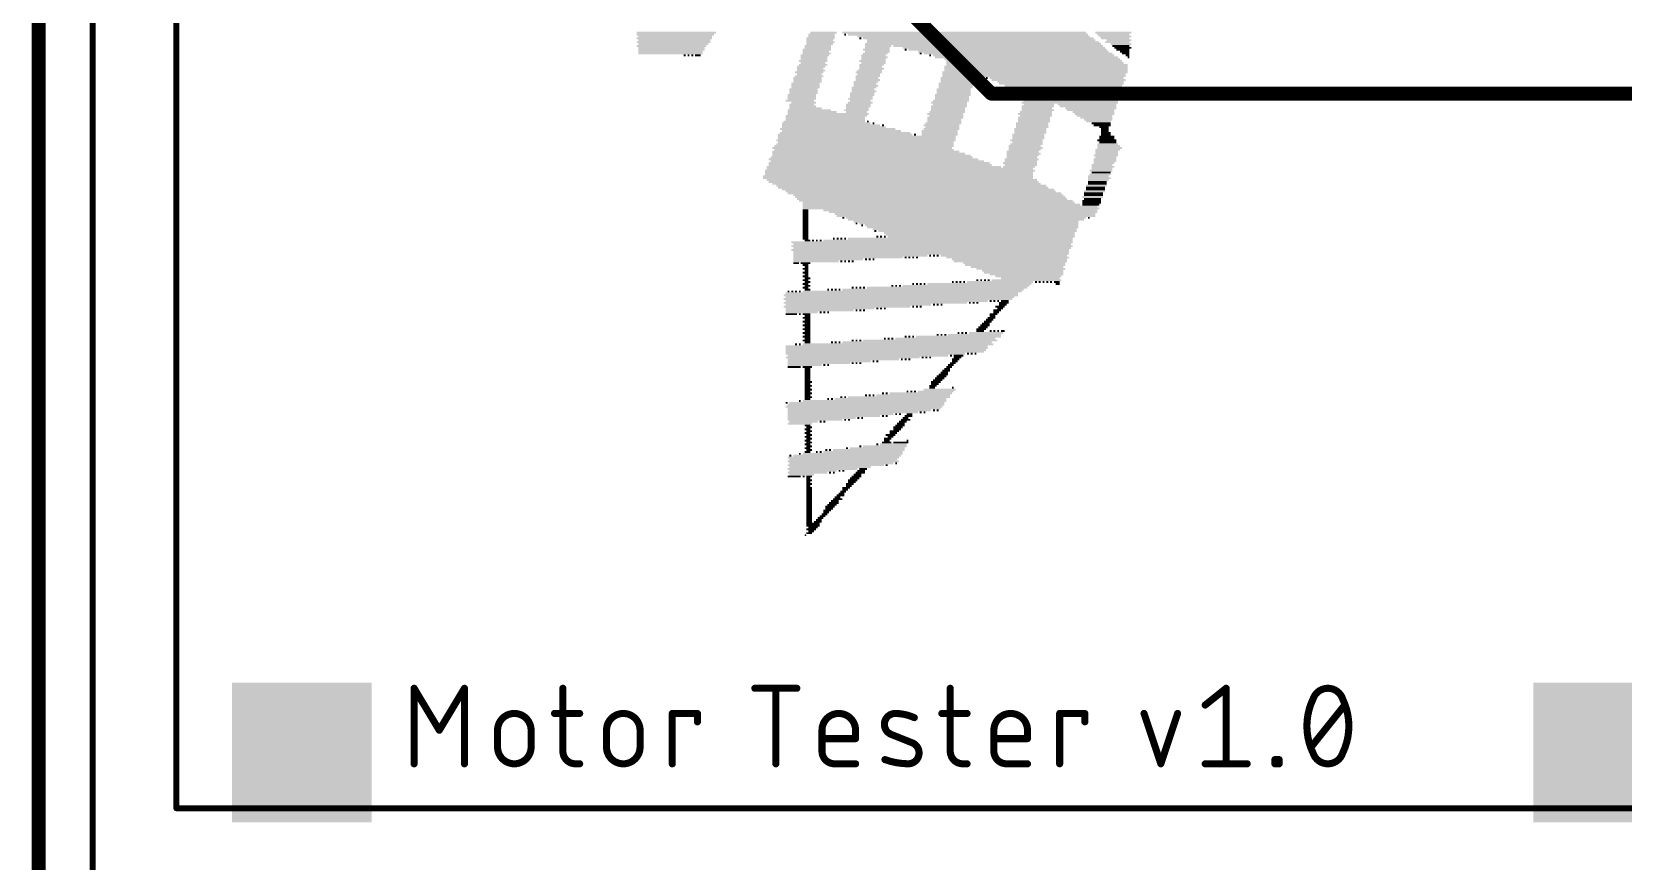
# Model space of a CAD drawing. Extents: x 38 to 139, y -3 to 81.
# Drawn here: x 37.85 to 72.1, y 30.48 to 48.33 of the extents above; entities that cross this region are included whole.
import ezdxf

# ---------------------------------------------------------------- set-up
doc = ezdxf.new("R2010")
doc.units = 0
for name, color, linetype in [('16', 132, 'CONTINUOUS'), ('20', 31, 'CONTINUOUS'), ('21', 253, 'CONTINUOUS'), ('22', 253, 'CONTINUOUS'), ('23', 53, 'CONTINUOUS'), ('25', 253, 'CONTINUOUS'), ('39', 12, 'CONTINUOUS')]:
    doc.layers.add(name, color=color, linetype=linetype)

# ---------------------------------------------------------------- blocks, each defined once
blk = doc.blocks.new('RECT')
blk.add_solid([(-0.5, -0.5), (0.5, -0.5), (-0.5, 0.5), (0.5, 0.5)])

msp = doc.modelspace()

# ---------------------------------------------------------------- linework, layer by layer
at = {"layer": '16', "const_width": 0.3}
for points in [[(38, 19.5), (38, 81)], [(58.5, 47), (53.12, 52.38)], [(75.5, 47), (58.5, 47)]]:
    msp.add_lwpolyline(points, dxfattribs=at)
at = {"layer": '16', "const_width": 0.15}
for points in [[(58.5, 47.075, 1), (58.5, 46.925)], [(58.447, 46.947, 1), (58.553, 47.053)]]:
    msp.add_lwpolyline(points, format="xyb", dxfattribs=at)
at = {"layer": '20'}
msp.add_line((37.973, 80.918), (37.973, 19.431), dxfattribs=at)
at = {"layer": '22', "const_width": 0.127}
for points in [[(39.16, 80.32), (39.16, 20.32)], [(40.96, 69.02), (40.96, 31.62)], [(40.96, 31.62), (135.36, 31.62)]]:
    msp.add_lwpolyline(points, dxfattribs=at)
at = {"layer": '22', "const_width": 0.0635}
for points in [[(40.9282, 31.62, 1), (40.9918, 31.62)], [(40.96, 31.6517, 1), (40.96, 31.5883)]]:
    msp.add_lwpolyline(points, format="xyb", dxfattribs=at)
at = {"layer": '23'}
msp.add_point((54.5, 37.5), dxfattribs=at)
at = {"layer": '25', "const_width": 0.1524}
for points in [[(46.0762, 32.5762), (46.0762, 34.2018)], [(46.0762, 34.2018), (46.6181, 33.2987)], [(46.6181, 33.2987), (47.1599, 34.2018)], [(47.1599, 34.2018), (47.1599, 32.5762)], [(49.2777, 34.2018), (49.2777, 32.8471)], [(53.409, 34.2018), (54.3121, 34.2018)], [(53.8605, 32.5762), (53.8605, 34.2018)], [(57.6143, 34.2018), (57.6143, 32.8471)], [(63.1003, 33.8406), (63.5519, 34.2018)], [(63.5519, 34.2018), (63.5519, 32.5762)], [(65.379, 32.9374), (66.1015, 33.8406)], [(49.097, 33.6599), (49.6389, 33.6599)], [(51.632, 32.5762), (51.632, 33.6599)], [(51.632, 33.6599), (52.1739, 33.6599)], [(52.1739, 33.6599), (52.1739, 33.4793)], [(57.4337, 33.6599), (57.9755, 33.6599)], [(59.9687, 32.5762), (59.9687, 33.6599)], [(59.9687, 33.6599), (60.5105, 33.6599)], [(60.5105, 33.6599), (60.5105, 33.4793)], [(61.7838, 33.6599), (62.1451, 32.5762)], [(62.1451, 32.5762), (62.5063, 33.6599)], [(47.8721, 32.9374), (47.8721, 33.2987)], [(48.5945, 33.2987), (48.5945, 32.9374)], [(50.2167, 32.9374), (50.2167, 33.2987)], [(50.9392, 33.2987), (50.9392, 32.9374)], [(54.854, 32.8471), (54.854, 33.2987)], [(55.5765, 33.2987), (55.5765, 33.1181)], [(56.7957, 33.0278), (56.3442, 33.2084)], [(58.5534, 32.8471), (58.5534, 33.2987)], [(59.2759, 33.2987), (59.2759, 33.1181)], [(55.5765, 33.1181), (54.854, 33.1181)], [(59.2759, 33.1181), (58.5534, 33.1181)], [(49.5486, 32.5762), (49.6389, 32.5762)], [(55.5765, 32.5762), (55.1249, 32.5762)], [(57.8852, 32.5762), (57.9755, 32.5762)], [(59.2759, 32.5762), (58.8243, 32.5762)], [(63.1003, 32.5762), (64.0034, 32.5762)], [(64.6009, 32.5762), (64.6009, 32.6665)], [(64.6009, 32.6665), (64.6912, 32.6665)], [(64.6912, 32.5762), (64.6009, 32.5762)], [(64.6912, 32.6665), (64.6912, 32.5762)]]:
    msp.add_lwpolyline(points, dxfattribs=at)
at = {"layer": '25'}
for points, const_width in [([(46.1143, 34.2018, 1), (46.0381, 34.2018)], 0.0762), ([(46.1089, 34.2214, 1), (46.0435, 34.1822)], 0.0762), ([(47.198, 34.2018, 1), (47.1218, 34.2018)], 0.0762), ([(47.1926, 34.1822, 1), (47.1273, 34.2214)], 0.0762), ([(49.3158, 34.2018, 1), (49.2396, 34.2018)], 0.0762), ([(53.409, 34.2399, 1), (53.409, 34.1637)], 0.0762), ([(53.8986, 34.2018, 1), (53.8224, 34.2018)], 0.0762), ([(54.3121, 34.1637, 1), (54.3121, 34.2399)], 0.0762), ([(57.6524, 34.2018, 1), (57.5762, 34.2018)], 0.0762), ([(63.59, 34.2018, 1), (63.5138, 34.2018)], 0.0762), ([(63.5757, 34.172, 1), (63.5281, 34.2316)], 0.0762), ([(65.7402, 34.2018, 0.3205), (65.4242, 33.976)], 0.1524), ([(66.0563, 33.976, 0.3205), (65.7402, 34.2018)], 0.1524), ([(65.7402, 34.2399, 1), (65.7402, 34.1637)], 0.0762), ([(65.7402, 34.1637, 1), (65.7402, 34.2399)], 0.0762), ([(63.0765, 33.8703, 1), (63.1241, 33.8108)], 0.0762), ([(65.4242, 33.976, 0.1139), (65.2887, 33.389)], 0.1524), ([(65.3881, 33.9884, 1), (65.4602, 33.9637)], 0.0762), ([(65.4584, 33.9593, 1), (65.3899, 33.9927)], 0.0762), ([(66.1918, 33.389, 0.1139), (66.0563, 33.976)], 0.1524), ([(66.0906, 33.9927, 1), (66.0221, 33.9593)], 0.0762), ([(66.0203, 33.9637, 1), (66.0924, 33.9884)], 0.0762), ([(66.1312, 33.8168, 1), (66.0717, 33.8644)], 0.0762), ([(48.5945, 33.2987, 1), (47.8721, 33.2987)], 0.1524), ([(49.097, 33.698, 1), (49.097, 33.6218)], 0.0762), ([(49.6389, 33.6218, 1), (49.6389, 33.698)], 0.0762), ([(50.9392, 33.2987, 1), (50.2167, 33.2987)], 0.1524), ([(51.6701, 33.6599, 1), (51.5939, 33.6599)], 0.0762), ([(51.632, 33.698, 1), (51.632, 33.6218)], 0.0762), ([(52.212, 33.6599, 1), (52.1358, 33.6599)], 0.0762), ([(52.1739, 33.6218, 1), (52.1739, 33.698)], 0.0762), ([(55.5765, 33.2987, 1), (54.854, 33.2987)], 0.1524), ([(56.4345, 33.6599, 0.8318), (56.3442, 33.2084)], 0.1524), ([(56.435, 33.698, 1), (56.4339, 33.6218)], 0.0762), ([(56.8409, 33.5696, 0.1025), (56.4345, 33.6599)], 0.1524), ([(56.4339, 33.6218, 1), (56.435, 33.698)], 0.0762), ([(56.8252, 33.5349, 1), (56.8565, 33.6044)], 0.0762), ([(57.4337, 33.698, 1), (57.4337, 33.6218)], 0.0762), ([(57.9755, 33.6218, 1), (57.9755, 33.698)], 0.0762), ([(59.2759, 33.2987, 1), (58.5534, 33.2987)], 0.1524), ([(60.0068, 33.6599, 1), (59.9306, 33.6599)], 0.0762), ([(59.9687, 33.698, 1), (59.9687, 33.6218)], 0.0762), ([(60.5486, 33.6599, 1), (60.4724, 33.6599)], 0.0762), ([(60.5105, 33.6218, 1), (60.5105, 33.698)], 0.0762), ([(61.82, 33.672, 1), (61.7477, 33.6479)], 0.0762), ([(62.5425, 33.6479, 1), (62.4702, 33.672)], 0.0762), ([(46.5854, 33.3183, 1), (46.6507, 33.2791)], 0.0762), ([(46.5854, 33.2791, 1), (46.6507, 33.3183)], 0.0762), ([(47.9102, 33.2987, 1), (47.834, 33.2987)], 0.0762), ([(47.834, 33.2987, 1), (47.9102, 33.2987)], 0.0762), ([(48.6326, 33.2987, 1), (48.5564, 33.2987)], 0.0762), ([(48.5564, 33.2987, 1), (48.6326, 33.2987)], 0.0762), ([(50.2548, 33.2987, 1), (50.1786, 33.2987)], 0.0762), ([(50.1786, 33.2987, 1), (50.2548, 33.2987)], 0.0762), ([(50.9773, 33.2987, 1), (50.9011, 33.2987)], 0.0762), ([(50.9011, 33.2987, 1), (50.9773, 33.2987)], 0.0762), ([(52.1358, 33.4793, 1), (52.212, 33.4793)], 0.0762), ([(54.8921, 33.2987, 1), (54.8159, 33.2987)], 0.0762), ([(54.8159, 33.2987, 1), (54.8921, 33.2987)], 0.0762), ([(55.6146, 33.2987, 1), (55.5384, 33.2987)], 0.0762), ([(55.5384, 33.2987, 1), (55.6146, 33.2987)], 0.0762), ([(56.3583, 33.2437, 1), (56.33, 33.173)], 0.0762), ([(56.33, 33.173, 1), (56.3583, 33.2438)], 0.0762), ([(58.5915, 33.2987, 1), (58.5153, 33.2987)], 0.0762), ([(58.5153, 33.2987, 1), (58.5915, 33.2987)], 0.0762), ([(59.314, 33.2987, 1), (59.2378, 33.2987)], 0.0762), ([(59.2378, 33.2987, 1), (59.314, 33.2987)], 0.0762), ([(60.4724, 33.4793, 1), (60.5486, 33.4793)], 0.0762), ([(65.2887, 33.389, 0.1139), (65.4242, 32.802)], 0.1524), ([(65.3268, 33.389, 1), (65.2506, 33.389)], 0.0762), ([(65.2506, 33.389, 1), (65.3268, 33.389)], 0.0762), ([(66.0563, 32.802, 0.1139), (66.1918, 33.389)], 0.1524), ([(66.2299, 33.389, 1), (66.1537, 33.389)], 0.0762), ([(66.1537, 33.389, 1), (66.2299, 33.389)], 0.0762), ([(47.8721, 32.9374, 1), (48.5945, 32.9374)], 0.1524), ([(47.9102, 32.9374, 1), (47.834, 32.9374)], 0.0762), ([(47.834, 32.9374, 1), (47.9102, 32.9374)], 0.0762), ([(48.6326, 32.9374, 1), (48.5564, 32.9374)], 0.0762), ([(48.5564, 32.9374, 1), (48.6326, 32.9374)], 0.0762), ([(49.2777, 32.8471, 0.4142), (49.5486, 32.5762)], 0.1524), ([(49.3158, 32.8471, 1), (49.2396, 32.8471)], 0.0762), ([(49.2396, 32.8471, 1), (49.3158, 32.8471)], 0.0762), ([(50.2167, 32.9374, 1), (50.9392, 32.9374)], 0.1524), ([(50.2548, 32.9374, 1), (50.1786, 32.9374)], 0.0762), ([(50.1786, 32.9374, 1), (50.2548, 32.9374)], 0.0762), ([(50.9773, 32.9374, 1), (50.9011, 32.9374)], 0.0762), ([(50.9011, 32.9374, 1), (50.9773, 32.9374)], 0.0762), ([(54.854, 33.1562, 1), (54.854, 33.08)], 0.0762), ([(54.854, 32.8471, 0.4142), (55.1249, 32.5762)], 0.1524), ([(54.8921, 32.8471, 1), (54.8159, 32.8471)], 0.0762), ([(54.8159, 32.8471, 1), (54.8921, 32.8471)], 0.0762), ([(55.5384, 33.1181, 1), (55.6146, 33.1181)], 0.0762), ([(55.5765, 33.08, 1), (55.5765, 33.1562)], 0.0762), ([(56.7054, 32.5762, 0.8318), (56.7957, 33.0278)], 0.1524), ([(56.8099, 33.0631, 1), (56.7816, 32.9924)], 0.0762), ([(56.7816, 32.9924, 1), (56.8099, 33.0631)], 0.0762), ([(57.6143, 32.8471, 0.4142), (57.8852, 32.5762)], 0.1524), ([(57.6524, 32.8471, 1), (57.5762, 32.8471)], 0.0762), ([(57.5762, 32.8471, 1), (57.6524, 32.8471)], 0.0762), ([(58.5534, 33.1562, 1), (58.5534, 33.08)], 0.0762), ([(58.5534, 32.8471, 0.4142), (58.8243, 32.5762)], 0.1524), ([(58.5915, 32.8471, 1), (58.5153, 32.8471)], 0.0762), ([(58.5153, 32.8471, 1), (58.5915, 32.8471)], 0.0762), ([(59.2378, 33.1181, 1), (59.314, 33.1181)], 0.0762), ([(59.2759, 33.08, 1), (59.2759, 33.1562)], 0.0762), ([(65.3493, 32.9612, 1), (65.4088, 32.9136)], 0.0762), ([(65.4602, 32.8143, 1), (65.3881, 32.7896)], 0.0762), ([(65.4242, 32.802, 0.3205), (65.7402, 32.5762)], 0.1524), ([(65.7402, 32.5762, 0.3205), (66.0563, 32.802)], 0.1524), ([(66.0924, 32.7896, 1), (66.0203, 32.8143)], 0.0762), ([(46.0381, 32.5762, 1), (46.1143, 32.5762)], 0.0762), ([(47.1218, 32.5762, 1), (47.198, 32.5762)], 0.0762), ([(49.5486, 32.6143, 1), (49.5486, 32.5381)], 0.0762), ([(49.5486, 32.5381, 1), (49.5486, 32.6143)], 0.0762), ([(49.6389, 32.5381, 1), (49.6389, 32.6143)], 0.0762), ([(51.5939, 32.5762, 1), (51.6701, 32.5762)], 0.0762), ([(53.8224, 32.5762, 1), (53.8986, 32.5762)], 0.0762), ([(55.1249, 32.6143, 1), (55.1249, 32.5381)], 0.0762), ([(55.1249, 32.5381, 1), (55.1249, 32.6143)], 0.0762), ([(55.5765, 32.5381, 1), (55.5765, 32.6143)], 0.0762), ([(56.2216, 32.7024, 1), (56.1958, 32.6307)], 0.0762), ([(56.2087, 32.6665, 0.083), (56.7054, 32.5762)], 0.1524), ([(56.706, 32.6143, 1), (56.7049, 32.5381)], 0.0762), ([(56.7049, 32.5381, 1), (56.706, 32.6143)], 0.0762), ([(57.8852, 32.6143, 1), (57.8852, 32.5381)], 0.0762), ([(57.8852, 32.5381, 1), (57.8852, 32.6143)], 0.0762), ([(57.9755, 32.5381, 1), (57.9755, 32.6143)], 0.0762), ([(58.8243, 32.6143, 1), (58.8243, 32.5381)], 0.0762), ([(58.8243, 32.5381, 1), (58.8243, 32.6143)], 0.0762), ([(59.2759, 32.5381, 1), (59.2759, 32.6143)], 0.0762), ([(59.9306, 32.5762, 1), (60.0068, 32.5762)], 0.0762), ([(62.1089, 32.5882, 1), (62.1812, 32.5642)], 0.0762), ([(62.1089, 32.5642, 1), (62.1812, 32.5882)], 0.0762), ([(63.1003, 32.6143, 1), (63.1003, 32.5381)], 0.0762), ([(63.5138, 32.5762, 1), (63.59, 32.5762)], 0.0762), ([(64.0034, 32.5381, 1), (64.0034, 32.6143)], 0.0762), ([(64.639, 32.6665, 1), (64.5628, 32.6665)], 0.0762), ([(64.6009, 32.7046, 1), (64.6009, 32.6284)], 0.0762), ([(64.6009, 32.6143, 1), (64.6009, 32.5381)], 0.0762), ([(64.5628, 32.5762, 1), (64.639, 32.5762)], 0.0762), ([(64.7293, 32.6665, 1), (64.6531, 32.6665)], 0.0762), ([(64.6531, 32.5762, 1), (64.7293, 32.5762)], 0.0762), ([(64.6912, 32.6284, 1), (64.6912, 32.7046)], 0.0762), ([(64.6912, 32.5381, 1), (64.6912, 32.6143)], 0.0762), ([(65.3899, 32.7853, 1), (65.4584, 32.8187)], 0.0762), ([(65.7402, 32.6143, 1), (65.7402, 32.5381)], 0.0762), ([(65.7402, 32.5381, 1), (65.7402, 32.6143)], 0.0762), ([(66.0221, 32.8187, 1), (66.0906, 32.7853)], 0.0762)]:
    msp.add_lwpolyline(points, format="xyb", dxfattribs=dict(at, const_width=const_width))

# ---------------------------------------------------------------- block references
at = {"layer": '21', "yscale": 0.0406}
for p, xscale in [((51.7162, 48.3102), 1.7069), ((51.6958, 48.2696), 1.6662), ((54.8454, 48.2696), 0.569), ((54.8861, 48.3102), 0.569), ((57.9138, 48.3102), 5.2426), ((55.3534, 48.2696), 0.0406), ((57.995, 48.2696), 5.1613), ((61.1243, 48.3102), 0.7722), ((61.1243, 48.2696), 0.6909), ((51.6755, 48.1883), 1.6256), ((51.6552, 48.107), 1.585), ((51.6146, 48.0258), 1.5037), ((51.6958, 48.229), 1.585), ((51.6755, 48.1477), 1.5443), ((51.6552, 48.0664), 1.5037), ((51.6146, 47.9851), 1.4224), ((51.6146, 47.9445), 1.4224), ((54.7438, 47.9445), 0.6096), ((54.7642, 48.0258), 0.569), ((54.7642, 47.9851), 0.569), ((54.8251, 48.1883), 0.6096), ((54.8048, 48.1477), 0.569), ((54.8251, 48.107), 0.6096), ((54.8048, 48.0664), 0.569), ((54.8454, 48.229), 0.569), ((58.117, 48.229), 4.9987), ((55.6786, 48.1883), 0.0406), ((56.024, 47.9445), 0.569), ((58.2186, 48.1883), 4.9581), ((56.0646, 48.0258), 0.569), ((56.0443, 47.9851), 0.5283), ((58.3202, 48.0664), 5.08), ((58.2795, 48.1477), 4.9174), ((58.3202, 48.107), 4.9987), ((58.6453, 48.0258), 4.511), ((58.7672, 47.9851), 4.3485), ((56.6539, 47.9445), 0.0406), ((58.8485, 47.9445), 4.2672), ((61.165, 48.229), 0.6909), ((61.165, 48.1883), 0.6096), ((61.2056, 48.107), 0.5283), ((61.2462, 48.1477), 0.5283), ((61.2869, 48.0664), 0.447), ((61.2869, 48.0258), 0.3658), ((61.3275, 47.9851), 0.3658), ((61.3275, 47.9445), 0.2845), ((51.5942, 47.9038), 1.3818), ((51.5942, 47.8632), 1.3818), ((51.899, 47.8226), 0.0406), ((51.9803, 47.8226), 0.0406), ((52.0616, 47.8226), 0.0406), ((52.1835, 47.8226), 0.1219), ((54.6626, 47.7006), 0.6096), ((54.6626, 47.6194), 0.6096), ((54.7032, 47.8226), 0.6096), ((54.6829, 47.7819), 0.569), ((54.6829, 47.7413), 0.569), ((54.6626, 47.66), 0.5283), ((54.7235, 47.9038), 0.569), ((54.7438, 47.8632), 0.6096), ((55.9427, 47.7006), 0.569), ((55.9224, 47.6194), 0.5283), ((55.963, 47.8226), 0.5283), ((55.9834, 47.7819), 0.569), ((55.963, 47.7413), 0.5283), ((55.963, 47.66), 0.5283), ((56.0037, 47.8632), 0.5283), ((56.0443, 47.9038), 0.5283), ((58.9704, 47.9038), 4.1046), ((56.979, 47.8632), 0.0406), ((59.072, 47.8632), 4.064), ((57.1822, 47.8226), 0.0406), ((59.1939, 47.8226), 3.9014), ((59.2549, 47.7819), 3.9421), ((59.3768, 47.7413), 3.7795), ((59.4174, 47.7006), 3.7795), ((59.4378, 47.66), 3.8202), ((59.4784, 47.6194), 3.9014), ((61.3682, 47.9038), 0.2032), ((61.3885, 47.8632), 0.1626), ((61.4291, 47.8226), 0.0813), ((61.4494, 47.7819), 0.0406), ((54.5406, 47.3349), 0.6096), ((54.5406, 47.2942), 0.6096), ((54.5406, 47.2536), 0.6096), ((54.5813, 47.4568), 0.6096), ((54.5813, 47.3755), 0.6096), ((54.6219, 47.5787), 0.6096), ((54.6016, 47.5381), 0.569), ((54.6219, 47.4974), 0.6096), ((54.5813, 47.4162), 0.5283), ((55.8005, 47.2536), 0.5283), ((55.8614, 47.4568), 0.569), ((55.8411, 47.3755), 0.5283), ((55.8208, 47.3349), 0.4877), ((55.8411, 47.2942), 0.5283), ((55.8818, 47.4974), 0.5283), ((55.8614, 47.4162), 0.4877), ((55.9021, 47.5787), 0.4877), ((55.9224, 47.5381), 0.5283), ((57.7512, 47.2536), 0.6909), ((57.7715, 47.3349), 0.7315), ((57.7715, 47.2942), 0.7315), ((57.8122, 47.4162), 0.7315), ((57.8122, 47.3755), 0.7315), ((59.4378, 47.4568), 3.9827), ((59.4581, 47.5787), 3.9421), ((59.4581, 47.5381), 3.9421), ((59.4581, 47.4974), 3.9421), ((59.8035, 47.4162), 3.1699), ((59.8238, 47.3755), 3.1293), ((58.4014, 47.3349), 0.0406), ((59.9051, 47.3349), 2.8854), ((59.9458, 47.2942), 2.8854), ((59.9864, 47.2536), 2.7229), ((54.4187, 46.9691), 0.6096), ((54.4187, 46.9285), 0.6096), ((54.4594, 47.091), 0.6096), ((54.4594, 47.0504), 0.6096), ((54.4594, 47.0098), 0.6096), ((54.5, 47.213), 0.6096), ((54.5, 47.1723), 0.6096), ((54.5, 47.1317), 0.6096), ((55.7192, 47.0098), 0.5283), ((55.7192, 46.9691), 0.5283), ((55.6989, 46.9285), 0.4877), ((55.7598, 47.1317), 0.5283), ((55.7395, 47.091), 0.4877), ((55.7598, 47.0504), 0.5283), ((55.7802, 47.213), 0.4877), ((55.8005, 47.1723), 0.5283), ((57.6699, 46.9691), 0.7722), ((57.6496, 46.9285), 0.7315), ((57.6902, 47.091), 0.7315), ((57.6902, 47.0504), 0.7315), ((57.6902, 47.0098), 0.7315), ((57.7512, 47.213), 0.7722), ((57.7309, 47.1723), 0.7315), ((57.7309, 47.1317), 0.7315), ((60.0067, 47.213), 2.6822), ((60.0474, 47.1723), 2.5197), ((60.1083, 47.1317), 2.3978), ((60.149, 47.091), 2.2352), ((60.1896, 47.0504), 2.2352), ((60.2302, 47.0098), 2.0726), ((60.2099, 46.9285), 2.032), ((60.2506, 46.9691), 2.032), ((54.3781, 46.8472), 0.6096), ((54.4187, 46.8878), 0.6096), ((54.5813, 46.644), 0.9347), ((54.6422, 46.6034), 1.0566), ((54.9877, 46.5627), 1.7475), ((54.439, 46.7253), 0.569), ((54.4187, 46.7659), 0.5283), ((54.5, 46.6846), 0.6909), ((54.4594, 46.8066), 0.5283), ((55.5973, 46.644), 0.5283), ((55.6379, 46.7659), 0.5283), ((55.6379, 46.7253), 0.5283), ((55.6176, 46.6846), 0.4877), ((55.5973, 46.6034), 0.447), ((55.6786, 46.8878), 0.5283), ((55.6786, 46.8066), 0.5283), ((55.6786, 46.8472), 0.447), ((57.5074, 46.5627), 0.7722), ((57.548, 46.6034), 0.7722), ((57.5886, 46.8066), 0.7722), ((57.5886, 46.7253), 0.7722), ((57.5683, 46.6846), 0.7315), ((57.5683, 46.644), 0.7315), ((57.6293, 46.8472), 0.7722), ((57.609, 46.7659), 0.7315), ((57.6496, 46.8878), 0.7315), ((59.4378, 46.5627), 0.7315), ((59.4581, 46.6034), 0.6909), ((59.4987, 46.7253), 0.6909), ((59.4987, 46.644), 0.6909), ((60.1896, 46.8066), 2.0726), ((59.4784, 46.6846), 0.6502), ((60.2099, 46.8878), 2.032), ((60.2099, 46.8472), 2.032), ((59.519, 46.7659), 0.6502), ((60.5554, 46.7659), 1.2598), ((60.5757, 46.7253), 1.2192), ((60.6366, 46.6846), 1.0973), ((60.6366, 46.644), 1.016), ((60.6976, 46.6034), 0.8941), ((60.7179, 46.5627), 0.8534), ((55.1909, 46.2376), 2.479), ((54.947, 46.3595), 1.9101), ((55.0486, 46.3189), 2.1133), ((55.1096, 46.2782), 2.2352), ((54.9064, 46.4002), 1.7475), ((54.9267, 46.4814), 1.7069), ((54.9267, 46.4408), 1.7069), ((54.947, 46.5221), 1.7475), ((55.8411, 46.4002), 0.0406), ((55.963, 46.3595), 0.0406), ((56.1662, 46.3189), 0.0406), ((57.4261, 46.3189), 0.7722), ((57.4261, 46.2376), 0.7722), ((57.4667, 46.3595), 0.7722), ((57.4464, 46.2782), 0.7315), ((57.5074, 46.4814), 0.7722), ((57.487, 46.4408), 0.7315), ((57.487, 46.4002), 0.7315), ((57.5277, 46.5221), 0.7315), ((59.3362, 46.2376), 0.6909), ((59.3768, 46.3595), 0.6909), ((59.3768, 46.3189), 0.6909), ((59.3768, 46.2782), 0.6909), ((59.4174, 46.4814), 0.6909), ((59.4174, 46.4408), 0.6909), ((59.4174, 46.4002), 0.6909), ((59.4581, 46.5221), 0.6909), ((60.7179, 46.5221), 0.7722), ((60.7586, 46.4814), 0.6909), ((60.7992, 46.4408), 0.6096), ((60.7992, 46.4002), 0.5283), ((60.8602, 46.3595), 0.4064), ((60.8805, 46.3189), 0.3658), ((60.9211, 46.2782), 0.2032), ((60.9414, 46.2376), 0.1626), ((55.7598, 45.8718), 3.8608), ((55.8005, 45.9938), 3.8608), ((55.7802, 45.9125), 3.8202), ((55.3534, 46.1157), 2.8854), ((55.8208, 46.075), 3.8202), ((55.8208, 46.0344), 3.8202), ((55.8005, 45.9531), 3.7795), ((55.3534, 46.1563), 2.8042), ((55.2722, 46.197), 2.5603), ((56.8571, 46.1157), 0.0406), ((57.3854, 46.197), 0.7722), ((57.3854, 46.1563), 0.7722), ((57.3854, 46.1157), 0.7722), ((59.2142, 45.8718), 0.6909), ((59.2549, 45.9938), 0.6909), ((59.2549, 45.9125), 0.6909), ((59.2955, 46.1157), 0.6909), ((59.2955, 46.075), 0.6909), ((59.2955, 46.0344), 0.6909), ((59.2752, 45.9531), 0.6502), ((59.3362, 46.197), 0.6909), ((59.3362, 46.1563), 0.6909), ((61.0227, 45.8718), 0.4877), ((60.9821, 45.9938), 0.4064), ((61.0024, 45.9125), 0.447), ((60.9821, 46.075), 0.3251), ((60.9821, 46.0344), 0.3251), ((61.0024, 45.9531), 0.3658), ((60.9414, 46.197), 0.1626), ((60.9618, 46.1563), 0.2032), ((60.9618, 46.1157), 0.2032), ((55.963, 45.5874), 4.511), ((55.9224, 45.628), 4.3485), ((56.0443, 45.5467), 4.5923), ((55.7192, 45.8312), 3.8608), ((55.8005, 45.7499), 4.0234), ((55.8614, 45.7093), 4.1453), ((55.9224, 45.6686), 4.2672), ((55.7598, 45.7906), 3.8608), ((59.1533, 45.5874), 0.7315), ((59.133, 45.5467), 0.6909), ((59.1736, 45.7499), 0.6909), ((59.1939, 45.7093), 0.7315), ((59.1736, 45.6686), 0.6909), ((59.1533, 45.628), 0.6502), ((59.2142, 45.7906), 0.6909), ((59.2346, 45.8312), 0.7315), ((60.9414, 45.5874), 0.4877), ((60.9414, 45.5467), 0.4877), ((60.9618, 45.6686), 0.5283), ((61.0024, 45.7906), 0.5283), ((60.9821, 45.7499), 0.4877), ((60.9821, 45.7093), 0.4877), ((60.9618, 45.628), 0.447), ((61.043, 45.8312), 0.5283), ((56.4914, 45.2216), 5.8115), ((56.532, 45.3435), 5.8115), ((56.5117, 45.3029), 5.7709), ((56.5117, 45.2622), 5.7709), ((56.1866, 45.4248), 5.0394), ((56.532, 45.3842), 5.7302), ((56.085, 45.5061), 4.7549), ((56.1053, 45.4654), 4.7955), ((59.1126, 45.5061), 0.7315), ((59.0923, 45.4248), 0.6909), ((59.133, 45.4654), 0.6909), ((60.7992, 45.2216), 0.447), ((60.8602, 45.3435), 0.4877), ((60.8398, 45.2622), 0.447), ((60.9008, 45.4248), 0.4877), ((60.8805, 45.4654), 0.447), ((60.8805, 45.3842), 0.447), ((60.8602, 45.3029), 0.4064), ((60.9211, 45.5061), 0.447), ((56.4914, 45.181), 5.8115), ((56.5726, 45.1403), 5.8115), ((56.6133, 45.0997), 5.8115), ((56.6742, 45.059), 5.7709), ((56.7758, 45.0184), 5.8115), ((56.8165, 44.9778), 5.8115), ((56.9181, 44.9371), 5.8522), ((56.979, 44.8965), 5.8115), ((57.0603, 44.8558), 5.8928), ((60.7179, 44.8965), 0.447), ((60.6976, 44.8558), 0.4064), ((60.7382, 44.9778), 0.4064), ((60.7382, 44.9371), 0.4064), ((60.7586, 45.0184), 0.447), ((60.8195, 45.181), 0.4877), ((60.7992, 45.1403), 0.447), ((60.7789, 45.0997), 0.4064), ((60.7789, 45.059), 0.4064), ((57.1416, 44.8152), 5.8115), ((57.1822, 44.7746), 5.8115), ((57.2229, 44.7339), 5.8115), ((57.3042, 44.6933), 5.8928), ((57.3651, 44.6526), 5.8522), ((57.4261, 44.612), 5.9741), ((57.609, 44.5714), 6.3398), ((57.6293, 44.5307), 6.3805), ((60.6366, 44.612), 0.3658), ((60.6773, 44.7746), 0.447), ((60.657, 44.6933), 0.4064), ((60.657, 44.6526), 0.4064), ((60.6976, 44.8152), 0.4064), ((60.6773, 44.7339), 0.3658), ((54.5, 44.4901), 0.1219), ((54.5, 44.4494), 0.1219), ((54.5, 44.4088), 0.1219), ((54.5, 44.3682), 0.1219), ((54.5, 44.3275), 0.1219), ((54.5, 44.2869), 0.1219), ((54.5, 44.2462), 0.1219), ((54.5, 44.2056), 0.1219), ((54.5, 44.165), 0.1219), ((57.8325, 44.4901), 5.8928), ((57.8934, 44.4494), 5.7709), ((57.9341, 44.4088), 5.6083), ((57.9544, 44.3682), 5.5677), ((55.3128, 44.3275), 0.0406), ((57.9544, 44.3275), 5.1613), ((57.9544, 44.2869), 5.08), ((57.9544, 44.2462), 4.8362), ((55.5973, 44.2056), 0.0406), ((58.0154, 44.2056), 4.7142), ((55.7192, 44.165), 0.0406), ((58.0763, 44.165), 4.5923), ((60.596, 44.3275), 0.0406), ((54.5, 44.1243), 0.1219), ((54.5, 44.0837), 0.1219), ((54.5, 44.043), 0.1219), ((54.5, 44.0024), 0.1219), ((54.5, 43.9618), 0.1219), ((54.5, 43.9211), 0.1219), ((54.5, 43.8805), 0.1219), ((54.5406, 43.8398), 0.1219), ((54.6626, 43.8398), 0.0406), ((54.7438, 43.8398), 0.0406), ((54.8251, 43.8398), 0.0406), ((57.5683, 43.8398), 5.3645), ((55.1096, 43.8805), 0.0406), ((55.1909, 43.8805), 0.0406), ((55.2722, 43.8805), 0.0406), ((55.3534, 43.8805), 0.0406), ((57.8325, 43.8805), 4.8362), ((58.0966, 44.1243), 4.5517), ((58.1373, 44.0837), 4.3891), ((56.0037, 44.043), 0.0406), ((56.0443, 43.9211), 0.0406), ((58.1982, 44.043), 4.2672), ((56.1256, 43.9211), 0.0406), ((58.2389, 44.0024), 4.1046), ((56.2069, 43.9211), 0.0406), ((58.2592, 43.9618), 4.064), ((58.2795, 43.9211), 4.0234), ((57.1822, 43.6366), 5.9741), ((57.2229, 43.7992), 6.0554), ((57.2229, 43.7179), 6.0554), ((57.2229, 43.7586), 5.9741), ((57.2229, 43.6773), 5.9741), ((55.4144, 43.4741), 2.3571), ((57.2026, 43.596), 5.9334), ((57.2026, 43.5554), 5.9334), ((55.6786, 43.5147), 2.8854), ((56.6539, 43.4741), 0.0406), ((56.7352, 43.4741), 0.0406), ((56.8165, 43.4741), 0.0406), ((56.8978, 43.4741), 0.0406), ((57.1822, 43.5147), 0.0406), ((57.2635, 43.5147), 0.0406), ((57.3448, 43.5147), 0.0406), ((58.7672, 43.5147), 2.7229), ((58.8485, 43.4741), 2.6416), ((54.9877, 43.4334), 1.5037), ((54.7235, 43.3928), 0.9754), ((54.2968, 43.3522), 0.1219), ((54.5, 43.3522), 0.2032), ((54.5, 43.3115), 0.1219), ((54.5, 43.2302), 0.1219), ((54.5, 43.149), 0.1219), ((54.5203, 43.2709), 0.0813), ((54.5203, 43.1896), 0.0813), ((55.2722, 43.3928), 0.0406), ((55.3534, 43.3928), 0.0406), ((55.4347, 43.3928), 0.0406), ((55.516, 43.3928), 0.0406), ((55.8005, 43.4334), 0.0406), ((55.8818, 43.4334), 0.0406), ((55.963, 43.4334), 0.0406), ((58.8891, 43.4334), 2.479), ((58.9094, 43.3928), 2.4384), ((58.9907, 43.3522), 2.1946), ((59.011, 43.3115), 2.1539), ((59.0517, 43.2709), 1.9914), ((59.133, 43.2302), 1.9101), ((59.1736, 43.1896), 1.7475), ((59.1939, 43.149), 1.7069), ((54.5, 43.0677), 0.1219), ((54.5, 42.9864), 0.1219), ((54.5, 42.9051), 0.1219), ((54.5, 42.8238), 0.1219), ((54.5203, 43.1083), 0.0813), ((54.5406, 43.027), 0.1219), ((54.5406, 42.9458), 0.1219), ((54.5406, 42.8645), 0.1219), ((55.516, 42.8238), 0.0406), ((55.5973, 42.8238), 0.0406), ((55.6786, 42.8238), 0.0406), ((55.7598, 42.8238), 0.0406), ((57.548, 42.8238), 3.4544), ((56.3694, 42.8645), 0.0406), ((56.4507, 42.8645), 0.0406), ((56.532, 42.8645), 0.0406), ((57.9544, 42.8645), 2.7229), ((56.8165, 42.9051), 0.0406), ((56.8978, 42.9051), 0.0406), ((56.979, 42.9051), 0.0406), ((57.0603, 42.9051), 0.0406), ((58.2389, 42.9051), 2.2352), ((57.6699, 42.9458), 0.0406), ((57.7512, 42.9458), 0.0406), ((57.8325, 42.9458), 0.0406), ((57.9138, 42.9458), 0.0406), ((58.6859, 42.9458), 1.4224), ((58.1982, 42.9864), 0.0406), ((58.2795, 42.9864), 0.0406), ((58.3608, 42.9864), 0.0406), ((58.4421, 42.9864), 0.0406), ((59.2549, 43.1083), 1.585), ((59.2549, 42.9864), 1.5037), ((59.2955, 43.0677), 1.4224), ((59.3362, 43.027), 1.2598), ((59.4581, 42.9458), 0.0406), ((59.5394, 42.9458), 0.0406), ((59.6206, 42.9458), 0.0406), ((59.7019, 42.9458), 0.0406), ((59.7832, 42.9458), 0.0406), ((59.9051, 42.9458), 0.1219), ((59.9254, 42.9051), 0.0813), ((56.5523, 42.6613), 5.0394), ((56.4914, 42.58), 4.9174), ((56.0037, 42.4987), 3.9421), ((56.5726, 42.7019), 4.9987), ((56.532, 42.6206), 4.9174), ((56.2475, 42.5394), 4.3485), ((55.6379, 42.4581), 3.1293), ((54.1342, 42.7426), 0.0406), ((54.2155, 42.7426), 0.0406), ((54.2968, 42.7426), 0.0406), ((54.3781, 42.7426), 0.0406), ((56.7962, 42.7426), 4.7142), ((54.5406, 42.7832), 0.1219), ((54.9877, 42.7832), 0.0406), ((55.069, 42.7832), 0.0406), ((55.1502, 42.7832), 0.0406), ((55.2315, 42.7832), 0.0406), ((57.2432, 42.7832), 3.9014), ((57.2635, 42.4581), 0.0406), ((57.3448, 42.4581), 0.0406), ((57.4261, 42.4581), 0.0406), ((58.0357, 42.4987), 0.0406), ((58.117, 42.4987), 0.0406), ((58.1982, 42.4987), 0.0406), ((58.4827, 42.5394), 0.0406), ((58.564, 42.5394), 0.0406), ((58.6453, 42.5394), 0.0406), ((58.7672, 42.4987), 0.2032), ((58.7469, 42.4581), 0.1626), ((58.7875, 42.5394), 0.1626), ((55.3941, 42.4174), 2.7229), ((55.0283, 42.3768), 1.9101), ((54.8048, 42.3362), 1.463), ((54.4187, 42.2955), 0.6909), ((54.1952, 42.2549), 0.2438), ((54.3781, 42.2549), 0.0406), ((54.5203, 42.2549), 0.1626), ((54.5203, 42.1736), 0.1626), ((54.5406, 42.2142), 0.1219), ((54.5406, 42.133), 0.1219), ((54.8251, 42.2955), 0.0406), ((54.9064, 42.2955), 0.0406), ((54.9877, 42.2955), 0.0406), ((55.5973, 42.3362), 0.0406), ((55.6786, 42.3362), 0.0406), ((55.7598, 42.3362), 0.0406), ((56.0443, 42.3768), 0.0406), ((56.1256, 42.3768), 0.0406), ((56.2069, 42.3768), 0.0406), ((56.8165, 42.4174), 0.0406), ((56.8978, 42.4174), 0.0406), ((56.979, 42.4174), 0.0406), ((58.4624, 42.133), 0.1626), ((58.503, 42.1736), 0.1626), ((58.5437, 42.2549), 0.1626), ((58.5234, 42.2142), 0.1219), ((58.6046, 42.2955), 0.1219), ((58.625, 42.3362), 0.1626), ((58.6859, 42.4174), 0.2032), ((58.6859, 42.3768), 0.1219), ((54.5203, 42.0923), 0.1626), ((54.5203, 42.011), 0.1626), ((54.5203, 41.9298), 0.1626), ((54.5203, 41.8485), 0.1626), ((54.5203, 41.7672), 0.1626), ((54.5406, 42.0517), 0.1219), ((54.5406, 41.9704), 0.1219), ((54.5406, 41.8891), 0.1219), ((54.5406, 41.8078), 0.1219), ((56.6539, 41.7672), 0.0406), ((56.7352, 41.7672), 0.0406), ((56.8165, 41.7672), 0.0406), ((57.7918, 41.7672), 1.8288), ((57.3448, 41.8078), 0.0406), ((57.4261, 41.8078), 0.0406), ((57.5074, 41.8078), 0.0406), ((58.1373, 41.8078), 1.1379), ((57.7918, 41.8485), 0.0406), ((57.8731, 41.8485), 0.0406), ((57.9544, 41.8485), 0.0406), ((58.3811, 41.8485), 0.7315), ((58.2795, 41.9298), 0.2032), ((58.2592, 41.8891), 0.1626), ((58.3202, 41.9704), 0.2032), ((58.3608, 42.011), 0.2032), ((58.3811, 42.0517), 0.1626), ((58.4218, 42.0923), 0.1626), ((58.4827, 41.8891), 0.0406), ((58.564, 41.8891), 0.0406), ((58.6453, 41.8891), 0.0406), ((58.7469, 41.8891), 0.0813), ((56.2475, 41.564), 4.3485), ((56.2475, 41.5234), 4.3485), ((56.2272, 41.4827), 4.3078), ((56.2069, 41.4421), 4.2672), ((54.2968, 41.6046), 0.0406), ((54.3781, 41.6046), 0.0406), ((54.5203, 41.6859), 0.1626), ((56.4914, 41.6046), 4.1046), ((54.5406, 41.7266), 0.1219), ((54.5406, 41.6453), 0.1219), ((55.069, 41.6453), 0.0406), ((55.1502, 41.6453), 0.0406), ((55.2315, 41.6453), 0.0406), ((56.8978, 41.6453), 3.2106), ((55.516, 41.6859), 0.0406), ((55.5973, 41.6859), 0.0406), ((55.6786, 41.6859), 0.0406), ((57.1822, 41.6859), 2.8854), ((56.2069, 41.7266), 0.0406), ((56.2882, 41.7266), 0.0406), ((56.3694, 41.7266), 0.0406), ((57.5074, 41.7266), 2.1539), ((56.0037, 41.4014), 3.8608), ((55.516, 41.3202), 2.8854), ((55.8411, 41.3608), 3.4544), ((55.3128, 41.2795), 2.3978), ((55.008, 41.2389), 1.7882), ((54.7845, 41.1982), 1.3411), ((54.4797, 41.1576), 0.7315), ((54.2562, 41.117), 0.2845), ((54.5406, 41.117), 0.2032), ((54.5406, 41.0763), 0.1219), ((54.9064, 41.1576), 0.0406), ((54.9877, 41.1576), 0.0406), ((55.516, 41.1982), 0.0406), ((55.5973, 41.1982), 0.0406), ((55.6786, 41.1982), 0.0406), ((55.963, 41.2389), 0.0406), ((56.0443, 41.2389), 0.0406), ((56.5726, 41.2795), 0.0406), ((56.6539, 41.2795), 0.0406), ((56.7352, 41.2795), 0.0406), ((57.0197, 41.3202), 0.0406), ((57.101, 41.3202), 0.0406), ((57.1822, 41.3202), 0.0406), ((57.548, 41.0763), 0.1219), ((57.5886, 41.117), 0.1219), ((57.6293, 41.1576), 0.1219), ((57.6293, 41.3608), 0.0406), ((57.6699, 41.1982), 0.1219), ((57.7309, 41.2795), 0.1626), ((57.7106, 41.2389), 0.1219), ((57.7918, 41.3608), 0.2032), ((57.7715, 41.3202), 0.1626), ((57.995, 41.4014), 0.0406), ((58.0763, 41.4014), 0.0406), ((58.1576, 41.4014), 0.0406), ((54.5406, 41.0357), 0.1219), ((54.5406, 40.995), 0.1219), ((54.5406, 40.9544), 0.1219), ((54.5406, 40.9138), 0.1219), ((54.5406, 40.8731), 0.1219), ((54.5406, 40.8325), 0.1219), ((54.5406, 40.7512), 0.1219), ((54.561, 40.7918), 0.1626), ((57.2838, 40.7512), 0.1626), ((57.3042, 40.7918), 0.2032), ((57.3448, 40.8325), 0.2032), ((57.3854, 40.8731), 0.2032), ((57.4261, 40.9138), 0.2032), ((57.4667, 40.9544), 0.2032), ((57.487, 40.995), 0.1626), ((57.5277, 41.0357), 0.1626), ((54.5406, 40.6699), 0.1219), ((54.5406, 40.5886), 0.1219), ((54.5406, 40.5074), 0.1219), ((54.5406, 40.4261), 0.1219), ((54.561, 40.7106), 0.1626), ((54.561, 40.6293), 0.1626), ((54.561, 40.548), 0.1626), ((54.561, 40.4667), 0.1626), ((54.9877, 40.4261), 0.0406), ((55.069, 40.4261), 0.0406), ((56.3288, 40.4261), 2.3978), ((55.2722, 40.4667), 0.0406), ((55.3534, 40.4667), 0.0406), ((56.5117, 40.4667), 2.1946), ((55.8005, 40.5074), 0.0406), ((55.8818, 40.5074), 0.0406), ((55.963, 40.5074), 0.0406), ((56.8165, 40.5074), 1.585), ((56.1662, 40.548), 0.0406), ((56.2475, 40.548), 0.0406), ((56.979, 40.548), 1.3411), ((56.6946, 40.5886), 0.0406), ((56.7758, 40.5886), 0.0406), ((56.8571, 40.5886), 0.0406), ((57.3042, 40.5886), 0.7722), ((57.3854, 40.6293), 0.6909), ((57.2432, 40.7106), 0.1626), ((57.2229, 40.6699), 0.1219), ((57.6699, 40.6699), 0.0406), ((54.0936, 40.3448), 0.0406), ((55.7598, 40.2635), 3.3731), ((55.7598, 40.2229), 3.2918), ((55.6582, 40.1822), 3.0886), ((55.516, 40.1416), 2.8042), ((55.2518, 40.101), 2.2758), ((55.1096, 40.0603), 1.9914), ((55.8005, 40.3042), 3.3731), ((55.8208, 40.3448), 3.3325), ((54.3781, 40.3854), 0.0406), ((55.9834, 40.3854), 3.0886), ((56.1662, 40.0603), 0.0406), ((56.2475, 40.0603), 0.0406), ((56.4507, 40.101), 0.0406), ((56.532, 40.101), 0.0406), ((56.7149, 40.0603), 0.1626), ((56.7352, 40.101), 0.1219), ((56.979, 40.1416), 0.0406), ((57.0603, 40.1416), 0.0406), ((57.2635, 40.1822), 0.0406), ((57.3448, 40.1822), 0.0406), ((54.8454, 40.0197), 1.463), ((54.7032, 39.979), 1.1786), ((54.3781, 39.8978), 0.5283), ((54.4594, 39.9384), 0.6096), ((54.5406, 39.8571), 0.1219), ((54.5406, 39.7758), 0.1219), ((54.5813, 39.8165), 0.1219), ((54.5813, 39.7352), 0.1219), ((54.8251, 39.9384), 0.0406), ((54.9064, 39.9384), 0.0406), ((55.3534, 39.979), 0.0406), ((55.4347, 39.979), 0.0406), ((55.6379, 40.0197), 0.0406), ((55.7192, 40.0197), 0.0406), ((56.4101, 39.7352), 0.2032), ((56.471, 39.7758), 0.1626), ((56.4914, 39.8165), 0.2032), ((56.532, 39.8571), 0.2032), ((56.5523, 39.8978), 0.1626), ((56.593, 39.9384), 0.1626), ((56.6539, 39.979), 0.2032), ((56.6539, 40.0197), 0.1219), ((54.5406, 39.6946), 0.1219), ((54.5406, 39.6133), 0.1219), ((54.5406, 39.532), 0.1219), ((54.5406, 39.4507), 0.1219), ((54.5406, 39.3694), 0.1219), ((54.5813, 39.6539), 0.1219), ((54.5813, 39.5726), 0.1219), ((54.5813, 39.4914), 0.1219), ((54.5813, 39.4101), 0.1219), ((55.3941, 39.3694), 0.0406), ((56.0443, 39.3694), 1.1786), ((55.6786, 39.4101), 0.0406), ((56.2069, 39.4101), 0.9347), ((56.0443, 39.4507), 0.0406), ((56.3898, 39.4507), 0.569), ((56.2475, 39.4914), 0.2032), ((56.2678, 39.5726), 0.1626), ((56.2475, 39.532), 0.1219), ((56.3288, 39.6539), 0.2032), ((56.3288, 39.6133), 0.1219), ((56.3898, 39.6946), 0.1626), ((56.5523, 39.4914), 0.3251), ((56.6946, 39.532), 0.0406), ((55.3128, 39.1662), 2.3978), ((55.3128, 39.085), 2.3978), ((54.1749, 39.2069), 0.0406), ((55.3128, 39.1256), 2.3165), ((55.2722, 39.0443), 2.2352), ((55.3941, 39.2069), 2.3165), ((54.3781, 39.2475), 0.0406), ((55.516, 39.2475), 2.1539), ((54.5406, 39.2882), 0.1219), ((54.5813, 39.3288), 0.1219), ((54.7438, 39.2882), 0.0406), ((54.8251, 39.2882), 0.0406), ((55.7395, 39.2882), 1.7069), ((54.947, 39.3288), 0.0406), ((55.0283, 39.3288), 0.0406), ((55.8614, 39.3288), 1.5443), ((56.4507, 39.0443), 0.0406), ((55.1502, 39.0037), 2.0726), ((54.5406, 38.8411), 0.8534), ((54.8658, 38.9224), 1.5037), ((54.2562, 38.7598), 0.2845), ((55.0283, 38.963), 1.7475), ((54.6626, 38.8818), 1.016), ((54.4187, 38.8005), 0.5283), ((54.4594, 38.7598), 0.0406), ((54.5813, 38.7598), 0.1219), ((54.561, 38.7192), 0.0813), ((54.5813, 38.6786), 0.1219), ((55.0283, 38.8411), 0.0406), ((55.1096, 38.8411), 0.0406), ((55.2315, 38.8818), 0.0406), ((55.3128, 38.8818), 0.0406), ((55.516, 38.6786), 0.2032), ((55.5566, 38.7192), 0.2032), ((55.5973, 38.7598), 0.2032), ((55.6176, 38.8005), 0.1626), ((55.6786, 38.8411), 0.2032), ((55.6989, 38.8818), 0.1626), ((55.7395, 38.9224), 0.1626), ((56.2475, 39.0037), 0.0406), ((54.561, 38.6379), 0.0813), ((54.5813, 38.5973), 0.1219), ((54.561, 38.5566), 0.0813), ((54.5813, 38.516), 0.1219), ((54.5813, 38.4754), 0.1219), ((54.5813, 38.4347), 0.1219), ((54.5813, 38.3941), 0.1219), ((54.5813, 38.3534), 0.1219), ((55.2518, 38.3534), 0.1626), ((55.2722, 38.3941), 0.1219), ((55.3128, 38.4347), 0.1219), ((55.3738, 38.516), 0.1626), ((55.3534, 38.4754), 0.1219), ((55.455, 38.5973), 0.1626), ((55.4347, 38.5566), 0.1219), ((55.4957, 38.6379), 0.1626), ((54.5813, 38.3128), 0.1219), ((54.5813, 38.2722), 0.1219), ((54.5813, 38.2315), 0.1219), ((54.5813, 38.1909), 0.1219), ((54.5813, 38.1502), 0.1219), ((54.5813, 38.1096), 0.1219), ((54.5813, 38.069), 0.1219), ((54.5813, 38.0283), 0.1219), ((54.9674, 38.0283), 0.1626), ((55.0283, 38.1096), 0.2032), ((55.008, 38.069), 0.1626), ((55.069, 38.1502), 0.2032), ((55.1096, 38.1909), 0.2032), ((55.1299, 38.2315), 0.1626), ((55.1909, 38.2722), 0.2032), ((55.1909, 38.3128), 0.1219), ((54.5813, 37.9877), 0.1219), ((54.5813, 37.947), 0.1219), ((54.5813, 37.9064), 0.1219), ((54.5813, 37.8658), 0.1219), ((54.5813, 37.8251), 0.1219), ((54.5813, 37.7845), 0.1219), ((54.6626, 37.7438), 0.2845), ((54.6626, 37.7032), 0.2845), ((54.6626, 37.6626), 0.2032), ((54.7642, 37.7845), 0.1626), ((54.7845, 37.8251), 0.1219), ((54.8251, 37.8658), 0.1219), ((54.8658, 37.9064), 0.1219), ((54.9064, 37.947), 0.1219), ((54.947, 37.9877), 0.1219), ((54.6219, 37.6219), 0.2032), ((54.5813, 37.5406), 0.1219), ((54.6219, 37.5813), 0.1219)]:
    msp.add_blockref('RECT', p, dxfattribs=dict(at, xscale=xscale))
at = {"layer": '39', "xscale": 3, "yscale": 3, "rotation": 180}
for p in [(43.66, 32.82), (71.66, 32.82)]:
    msp.add_blockref('RECT', p, dxfattribs=at)

doc.saveas('drawing.dxf')
